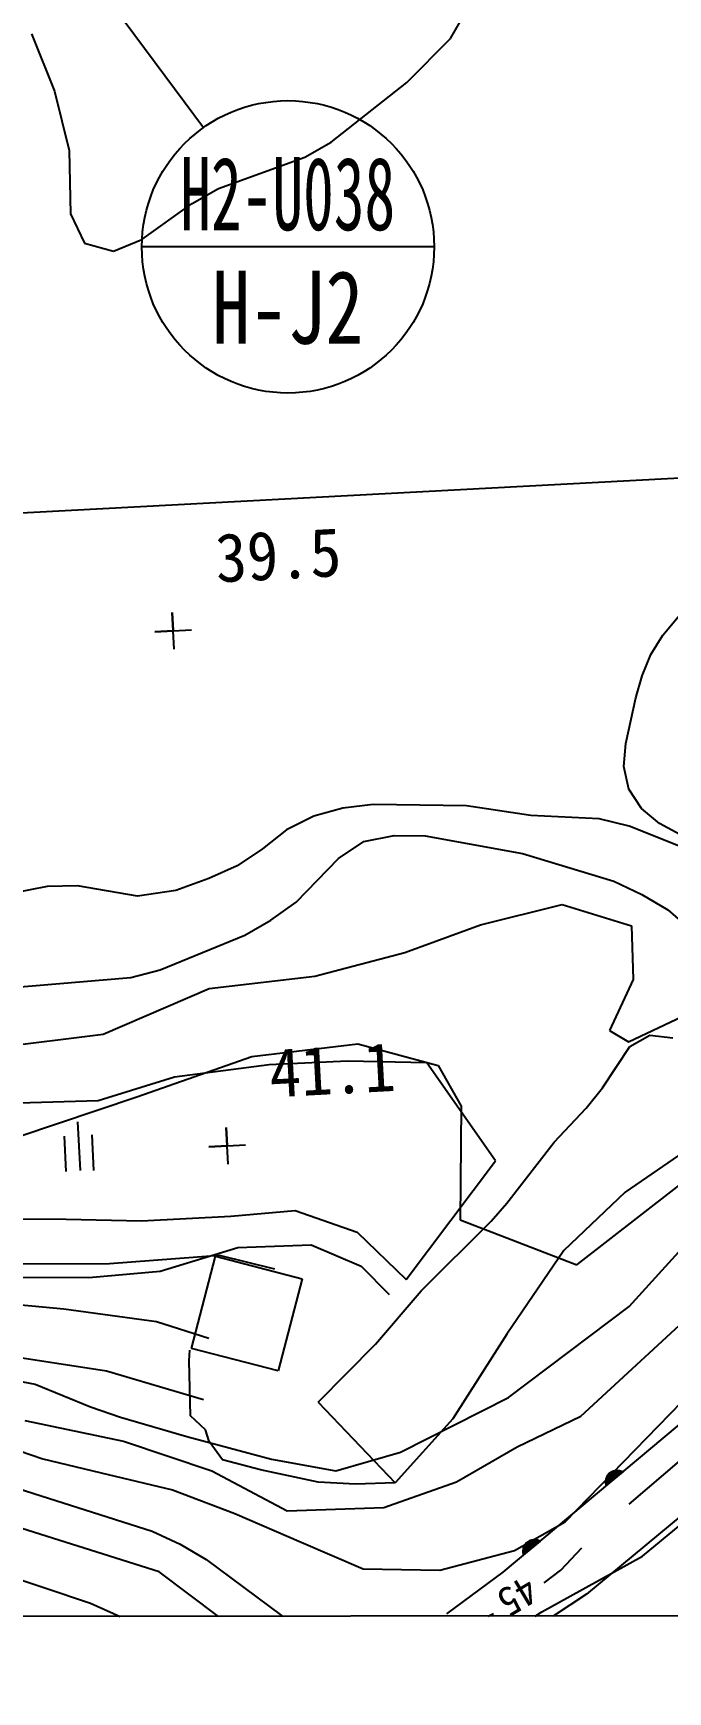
# Model space of a CAD drawing. Header units: millimetres. Extents: x 3302 to 4098, y 1103 to 1810.
# Drawn here: x 3434 to 3460.1, y 1393.2 to 1461.3 of the extents above; entities that cross this region are included whole.
import ezdxf
from ezdxf.enums import TextEntityAlignment as Align
from ezdxf.xclip import XClip

# ---------------------------------------------------------------- set-up
doc = ezdxf.new("R2010")
doc.units = ezdxf.units.MM
doc.header["$LTSCALE"] = 10
doc.header["$MEASUREMENT"] = 0
doc.header["$XCLIPFRAME"] = 2
doc.layers.add('TX-PAPR', color=2, linetype='Continuous', plot=False)
doc.layers.add('TZ-BASE', color=253, linetype='Continuous')
doc.styles.add('GHS', font='GulimChe.ttf')
doc.styles.add('GR', font='GulimChe.ttf')
doc.styles.add('GUL', font='GulimChe.ttf')

# ---------------------------------------------------------------- blocks, each defined once
blk = doc.blocks.new('JD-FGJF6GJK')
at = {"layer": 'TZ-BASE'}
for p, q in [((50.45, 67.527), (55.178, 61.153)), ((64.65, 56.26), (52.65, 56.26))]:
    blk.add_line(p, q, dxfattribs=at)
blk.add_circle((58.65, 56.26), 6, dxfattribs=at)
at = {"layer": 'TZ-BASE', "style": 'GR'}
for s, width, p in [('H2-U038', 0.65, (58.64, 58.42)), ('H-J2', 0.8, (58.641, 53.76))]:
    blk.add_text(s, height=3, dxfattribs=dict(at, width=width)).set_placement(p, align=Align.MIDDLE)
blk = doc.blocks.new('JD-FHF78DGH')
at = {"layer": 'TZ-BASE'}
for p, q in [((699.468, 4.959), (0.03, -32.211)), ((65.384, -10.188, 39.993), (66.009, -9.12, 39.993)), ((48.195, -9.994, 39.993), (49.128, -12.35, 39.993)), ((63.6, -11.99, 39.993), (65.384, -10.188, 39.993)), ((60.492, -14.443, 39.993), (63.6, -11.99, 39.993)), ((49.128, -12.35, 39.993), (49.731, -14.786, 39.993)), ((49.731, -14.786, 39.993), (49.796, -17.384, 39.993)), ((59.416, -15.055, 39.993), (60.492, -14.443, 39.993)), ((55.863, -16.351, 39.993), (59.416, -15.055, 39.993)), ((52.716, -18.433, 39.993), (54.787, -16.963, 39.993)), ((54.787, -16.963, 39.993), (55.863, -16.351, 39.993)), ((49.796, -17.384, 39.993), (50.366, -18.583, 39.993)), ((50.366, -18.583, 39.993), (51.559, -18.92, 39.993)), ((51.559, -18.92, 39.993), (52.716, -18.433, 39.993)), ((74.1, -34.671, 39.993), (75.346, -33.189, 39.993)), ((54.047, -35.25, 39.459), (53.968, -33.752, 39.459)), ((53.968, -33.752, 39.459), (54.007, -34.501, 39.459)), ((53.259, -34.541, 39.459), (54.756, -34.461, 39.459)), ((54.007, -34.501, 39.459), (53.259, -34.541, 39.459)), ((73.616, -35.477, 39.993), (74.1, -34.671, 39.993)), ((73.257, -36.347, 39.993), (73.616, -35.477, 39.993)), ((72.992, -37.251, 39.993), (73.257, -36.347, 39.993)), ((72.584, -39.123, 39.993), (72.992, -37.251, 39.993)), ((72.506, -40.061, 39.993), (72.584, -39.123, 39.993)), ((72.709, -41.003, 39.993), (72.506, -40.061, 39.993)), ((73.228, -41.795, 39.993), (72.709, -41.003, 39.993)), ((59.778, -42.1, 39.993), (58.661, -42.67, 39.993)), ((60.975, -41.778, 39.993), (59.778, -42.1, 39.993)), ((62.213, -41.621, 39.993), (60.975, -41.778, 39.993)), ((66.046, -41.687, 39.993), (62.213, -41.621, 39.993)), ((68.682, -42.075, 39.993), (66.046, -41.687, 39.993)), ((71.485, -42.217, 39.993), (68.682, -42.075, 39.993)), ((73.97, -42.402, 39.993), (73.228, -41.795, 39.993)), ((58.661, -42.67, 39.993), (57.667, -43.447, 39.993)), ((72.719, -42.513, 39.993), (71.485, -42.217, 39.993)), ((75.022, -43.435, 39.993), (72.719, -42.513, 39.993)), ((74.807, -42.855, 39.993), (73.97, -42.402, 39.993)), ((57.667, -43.447, 39.993), (56.632, -44.141, 39.993)), ((60.797, -43.838, 39.993), (61.832, -43.144, 39.993)), ((61.832, -43.144, 39.993), (63.07, -42.904, 39.993)), ((63.07, -42.904, 39.993), (64.348, -42.913, 39.993)), ((64.348, -42.913, 39.993), (68.342, -43.639, 39.993)), ((56.632, -44.141, 39.993), (55.474, -44.669, 39.993)), ((59.054, -45.64, 39.993), (60.797, -43.838, 39.993)), ((68.342, -43.639, 39.993), (72.086, -44.776, 39.993)), ((55.474, -44.669, 39.993), (54.11, -45.155, 39.993)), ((72.086, -44.776, 39.993), (73.237, -45.32, 39.993)), ((48.835, -44.997, 39.993), (43.882, -45.955, 39.993)), ((50.072, -44.964, 39.993), (48.835, -44.997, 39.993)), ((52.542, -45.392, 39.993), (50.072, -44.964, 39.993)), ((54.11, -45.155, 39.993), (52.542, -45.392, 39.993)), ((73.237, -45.32, 39.993), (74.305, -45.945, 39.993)), ((58.019, -46.376, 39.993), (59.054, -45.64, 39.993)), ((66.616, -46.571, 39.997), (69.969, -45.726, 39.997)), ((69.969, -45.726, 39.997), (72.815, -46.613, 39.997)), ((74.305, -45.945, 39.993), (75.248, -46.776, 39.993)), ((56.943, -46.987, 39.993), (58.019, -46.376, 39.993)), ((63.508, -47.708, 39.997), (66.616, -46.571, 39.997)), ((72.815, -46.613, 39.997), (72.883, -48.804, 39.997)), ((53.471, -48.408, 39.993), (56.943, -46.987, 39.993)), ((59.823, -48.675, 39.997), (63.508, -47.708, 39.997)), ((47.242, -49.151, 39.993), (52.274, -48.73, 39.993)), ((52.274, -48.73, 39.993), (53.471, -48.408, 39.993)), ((55.48, -49.183, 39.997), (59.823, -48.675, 39.997)), ((72.883, -48.804, 39.997), (71.919, -50.905, 39.997)), ((51.128, -51.056, 39.997), (55.48, -49.183, 39.997)), ((72.701, -51.365, 39.997), (75.645, -49.979, 39.997)), ((45.75, -51.722, 39.997), (51.128, -51.056, 39.997)), ((71.919, -50.905, 39.997), (72.701, -51.365, 39.997)), ((57.239, -51.964, 40.989), (61.582, -51.456, 40.989)), ((61.582, -51.456, 40.989), (64.882, -52.346, 40.989)), ((71.626, -53.259, 41.993), (72.751, -51.556, 41.993)), ((72.751, -51.556, 41.993), (73.573, -51.1, 41.993)), ((73.573, -51.1, 41.993), (74.51, -51.21, 41.993)), ((52.516, -53.627, 40.989), (57.239, -51.964, 40.989)), ((57.939, -52.311, 40.895), (54.061, -52.822, 40.895)), ((61.156, -52.167, 40.895), (57.939, -52.311, 40.895)), ((64.412, -52.23, 40.895), (61.156, -52.167, 40.895)), ((67.23, -56.246, 40.895), (64.412, -52.23, 40.895)), ((64.882, -52.346, 40.989), (65.822, -54.006, 40.989)), ((54.061, -52.822, 40.895), (50.922, -53.792, 40.895)), ((47.669, -55.248, 40.989), (52.516, -53.627, 40.989)), ((70.955, -54.093, 41.993), (71.626, -53.259, 41.993)), ((50.922, -53.792, 40.895), (46.345, -53.927, 40.895)), ((65.822, -54.006, 40.989), (65.791, -58.676, 40.989)), ((69.648, -55.48, 41.993), (70.955, -54.093, 41.993)), ((50.082, -54.646, 43.472), (50.188, -56.655, 43.472)), ((56.262, -56.385, 41.051), (56.182, -54.887, 41.051)), ((56.182, -54.887, 41.051), (56.222, -55.636, 41.051)), ((49.525, -55.241, 43.472), (49.602, -56.687, 43.472)), ((50.754, -56.648, 43.472), (50.676, -55.18, 43.472)), ((55.473, -55.676, 41.051), (56.971, -55.596, 41.051)), ((56.222, -55.636, 41.051), (55.473, -55.676, 41.051)), ((67.696, -57.984, 41.993), (69.648, -55.48, 41.993)), ((70.573, -60.526, 40.989), (76.888, -55.609, 40.989)), ((63.571, -61.128, 40.895), (67.23, -56.246, 40.895)), ((74.964, -55.883, 42.236), (72.556, -57.533, 42.236)), ((72.556, -57.533, 42.236), (70.042, -59.933, 42.236)), ((72.728, -62.233, 42.001), (77.226, -57.267, 42.001)), ((52.704, -58.709, 40.895), (56.374, -58.526, 40.895)), ((56.374, -58.526, 40.895), (59.014, -58.296, 40.895)), ((59.014, -58.296, 40.895), (61.564, -59.178, 40.895)), ((67.057, -58.725, 41.993), (67.696, -57.984, 41.993)), ((44.336, -58.613, 40.895), (49.612, -58.647, 40.895)), ((49.612, -58.647, 40.895), (52.704, -58.709, 40.895)), ((61.564, -59.178, 40.895), (63.571, -61.128, 40.895)), ((64.191, -61.588, 41.993), (67.057, -58.725, 41.993)), ((65.791, -58.676, 40.989), (70.573, -60.526, 40.989)), ((53.474, -60.775, 41.802), (56.654, -59.806, 41.802)), ((56.654, -59.806, 41.802), (59.664, -59.702, 41.802)), ((59.664, -59.702, 41.802), (61.72, -60.581, 41.802)), ((51.395, -60.481, 42.001), (47.469, -60.496, 42.001)), ((55.903, -60.139, 42.001), (51.395, -60.481, 42.001)), ((54.754, -63.948, 45.306), (55.737, -60.164, 45.306)), ((55.737, -60.164, 45.306), (59.302, -61.09, 45.306)), ((58.172, -60.692, 42.001), (55.903, -60.139, 42.001)), ((61.72, -60.581, 41.802), (62.867, -61.742, 41.802)), ((70.042, -59.933, 42.236), (67.699, -63.369, 42.236)), ((70.738, -66.727, 42.993), (77.485, -60.497, 42.993)), ((45.928, -61.015, 41.802), (50.545, -61.044, 41.802)), ((50.545, -61.044, 41.802), (53.474, -60.775, 41.802)), ((59.302, -61.09, 45.306), (58.32, -64.873, 45.306)), ((87.159, -60.597, 40.993), (70.964, -74.039, 40.993)), ((62.307, -63.78, 41.993), (64.191, -61.588, 41.993)), ((73.276, -72.481, 45.993), (86.517, -61.494, 45.993)), ((45.682, -61.972, 42.001), (49.523, -62.328, 42.001)), ((49.523, -62.328, 42.001), (53.322, -62.85, 42.001)), ((67.767, -65.964, 42.001), (72.728, -62.233, 42.001)), ((53.322, -62.85, 42.001), (55.467, -63.525, 42.001)), ((51.262, -64.883, 42.049), (43.973, -63.764, 42.049)), ((58.32, -64.873, 45.306), (54.754, -63.948, 45.306)), ((59.95, -66.151, 41.993), (62.307, -63.78, 41.993)), ((67.699, -63.369, 42.236), (65.48, -66.839, 42.236)), ((70.089, -71.063, 43.014), (77.211, -63.749, 43.014)), ((43.557, -64.52, 42.001), (48.345, -65.42, 42.001)), ((54.655, -64.465, 41.454), (54.694, -64.027, 41.454)), ((54.711, -66.72, 41.454), (54.655, -64.465, 41.454)), ((55.254, -66.063, 42.049), (51.262, -64.883, 42.049)), ((48.345, -65.42, 42.001), (50.612, -66.345, 42.001)), ((63.33, -68.207, 42.001), (67.767, -65.964, 42.001)), ((50.612, -66.345, 42.001), (51.849, -66.766, 42.001)), ((59.95, -66.151, 41.454), (63.119, -69.461, 41.454)), ((75.792, -66.23, 45.993), (67.535, -73.136, 45.993)), ((47.922, -66.906, 42.993), (51.967, -67.759, 42.993)), ((51.849, -66.766, 42.001), (54.572, -67.57, 42.001)), ((55.328, -67.294, 41.454), (54.711, -66.72, 41.454)), ((55.476, -67.767, 41.454), (55.328, -67.294, 41.454)), ((65.48, -66.839, 42.236), (63.119, -69.461, 42.236)), ((68.126, -67.991, 42.993), (70.738, -66.727, 42.993)), ((46.428, -67.722, 43.014), (48.655, -68.481, 43.014)), ((51.967, -67.759, 42.993), (55.596, -68.982, 42.993)), ((54.572, -67.57, 42.001), (58.037, -68.502, 42.001)), ((56.027, -68.527, 41.454), (55.476, -67.767, 41.454)), ((65.636, -69.421, 42.993), (68.126, -67.991, 42.993)), ((72.717, -70.342, 44.993), (75.639, -67.855, 44.993)), ((48.655, -68.481, 43.014), (51.338, -69.119, 43.014)), ((57.586, -68.929, 41.454), (56.027, -68.527, 41.454)), ((58.037, -68.502, 42.001), (60.68, -68.975, 42.001)), ((60.68, -68.975, 42.001), (63.33, -68.207, 42.001)), ((44.727, -68.785, 44.993), (53.141, -71.446, 44.993)), ((51.338, -69.119, 43.014), (53.979, -69.757, 43.014)), ((55.596, -68.982, 42.993), (58.685, -70.615, 42.993)), ((59.957, -69.439, 41.454), (57.586, -68.929, 41.454)), ((62.653, -70.476, 42.993), (65.636, -69.421, 42.993)), ((71.748, -69.398, 45.993), (71.978, -69.419, 45.993)), ((71.762, -69.324, 45.993), (72.06, -69.351, 45.993)), ((71.797, -69.231, 45.993), (71.765, -69.59, 45.993)), ((72.457, -69.018, 45.993), (71.767, -69.596, 45.993)), ((71.788, -69.251, 45.993), (72.141, -69.283, 45.993)), ((71.828, -69.18, 45.993), (72.223, -69.215, 45.993)), ((71.883, -69.111, 45.993), (71.846, -69.53, 45.993)), ((71.885, -69.109, 45.993), (72.304, -69.147, 45.993)), ((71.965, -69.044, 45.993), (71.927, -69.462, 45.993)), ((71.968, -69.042, 45.993), (72.385, -69.079, 45.993)), ((72.044, -69.001, 45.993), (72.009, -69.394, 45.993)), ((72.121, -68.976, 45.993), (72.09, -69.326, 45.993)), ((72.11, -68.979, 45.993), (72.436, -69.008, 45.993)), ((72.198, -68.965, 45.993), (72.172, -69.258, 45.993)), ((72.273, -68.965, 45.993), (72.253, -69.189, 45.993)), ((72.347, -68.977, 45.993), (72.334, -69.121, 45.993)), ((72.42, -69.001, 45.993), (72.416, -69.053, 45.993)), ((53.979, -69.757, 43.014), (56.535, -70.724, 43.014)), ((61.49, -69.527, 41.454), (59.957, -69.439, 41.454)), ((63.119, -69.461, 41.454), (61.49, -69.527, 41.454)), ((71.746, -69.474, 45.993), (71.897, -69.487, 45.993)), ((71.755, -69.55, 45.993), (71.816, -69.555, 45.993)), ((53.437, -73.122, 42.973), (44.158, -70.195, 42.973)), ((56.535, -70.724, 43.014), (59.255, -71.9, 43.014)), ((58.685, -70.615, 42.993), (62.653, -70.476, 42.993)), ((53.141, -71.446, 44.993), (54.294, -71.991, 44.993)), ((68.015, -72.248, 43.014), (70.089, -71.063, 43.014)), ((43.658, -72.089, 42.973), (50.61, -74.404, 42.973)), ((54.294, -71.991, 44.993), (55.365, -72.618, 44.993)), ((59.255, -71.9, 43.014), (61.81, -72.991, 43.014)), ((68.404, -72.07, 45.993), (68.372, -72.428, 45.993)), ((69.064, -71.857, 45.993), (68.374, -72.434, 45.993)), ((68.394, -72.09, 45.993), (68.748, -72.121, 45.993)), ((68.434, -72.018, 45.993), (68.829, -72.053, 45.993)), ((68.49, -71.949, 45.993), (68.453, -72.368, 45.993)), ((68.491, -71.948, 45.993), (68.91, -71.985, 45.993)), ((68.571, -71.882, 45.993), (68.534, -72.3, 45.993)), ((68.574, -71.88, 45.993), (68.992, -71.917, 45.993)), ((68.65, -71.84, 45.993), (68.615, -72.232, 45.993)), ((68.728, -71.815, 45.993), (68.697, -72.164, 45.993)), ((68.717, -71.817, 45.993), (69.043, -71.846, 45.993)), ((68.804, -71.803, 45.993), (68.778, -72.096, 45.993)), ((68.879, -71.803, 45.993), (68.859, -72.028, 45.993)), ((68.954, -71.815, 45.993), (68.941, -71.96, 45.993)), ((69.027, -71.839, 45.993), (69.022, -71.892, 45.993)), ((69.911, -73.046, 44.993), (70.785, -72.142, 44.993)), ((55.365, -72.618, 44.993), (58.449, -74.912, 44.993)), ((64.951, -73.054, 43.014), (68.015, -72.248, 43.014)), ((68.352, -72.312, 45.993), (68.504, -72.325, 45.993)), ((68.354, -72.237, 45.993), (68.585, -72.257, 45.993)), ((68.362, -72.388, 45.993), (68.422, -72.393, 45.993)), ((68.368, -72.163, 45.993), (68.666, -72.189, 45.993)), ((69.135, -74.76, 45.993), (73.276, -72.481, 45.993)), ((57.59, -76.24, 42.973), (53.437, -73.122, 42.973)), ((61.81, -72.991, 43.014), (64.951, -73.054, 43.014)), ((67.535, -73.136, 45.993), (65.22, -74.85, 45.993)), ((69.228, -73.578, 44.993), (69.911, -73.046, 44.993)), ((42.734, -73.722, 42.973), (55.52, -78.045, 42.973)), ((70.964, -74.039, 40.993), (69.381, -75.077, 40.993)), ((50.61, -74.404, 42.973), (57.901, -77.7, 42.973)), ((66.715, -75.049, 44.993), (67.156, -74.824, 44.993)), ((68.344, -75.279, 45.993), (69.135, -74.76, 45.993)), ((58.449, -74.912, 44.993), (59.519, -75.58, 44.993))]:
    blk.add_line(p, q, dxfattribs=at)
for centre in [(72.233, -69.451, 45.993), (68.839, -72.289, 45.993)]:
    blk.add_arc(centre, 0.487, 62.52837, 197.28864, dxfattribs=at)
for s, height, rotation, style, p in [('압  량  면', 9.6, 356.76403, 'GHS', (60.34, -6.734)), ('39.5', 2, 3.042, 'GUL', (55.79, -32.518, 40.017)), ('41.1', 2, 3.042, 'GUL', (58.005, -53.653, 40.017))]:
    blk.add_text(s, height=height, rotation=rotation, dxfattribs=dict(at, style=style)).set_placement(p)
at = {"layer": 'TZ-BASE', "style": 'GUL'}
blk.add_text('45', height=1.2, rotation=211.042, dxfattribs=at).set_placement((68.141, -74.123, 45.018), align=Align.MIDDLE)

msp = doc.modelspace()

# ---------------------------------------------------------------- linework, layer by layer
at = {"layer": 'TX-PAPR'}
msp.add_lwpolyline([(3385.711, 1546.244), (4085.71, 1546.888), (4085.848, 1396.888), (3385.848, 1396.244)], close=True, dxfattribs=at)

# ---------------------------------------------------------------- block references
at = {"layer": 'TZ-BASE'}
ref = msp.add_blockref('JD-FHF78DGH', (3385.78, 1471.244), dxfattribs=at)
XClip(ref).set_block_clipping_path([(-0.0689837693, 74.9999683935), (699.9307201614, 75.6438166693), (700.0686876491, -74.3561198806), (0.0689837693, -74.9999683935)])
msp.add_blockref('JD-FGJF6GJK', (3385.848, 1396.244), dxfattribs=at)

doc.saveas('drawing.dxf')
